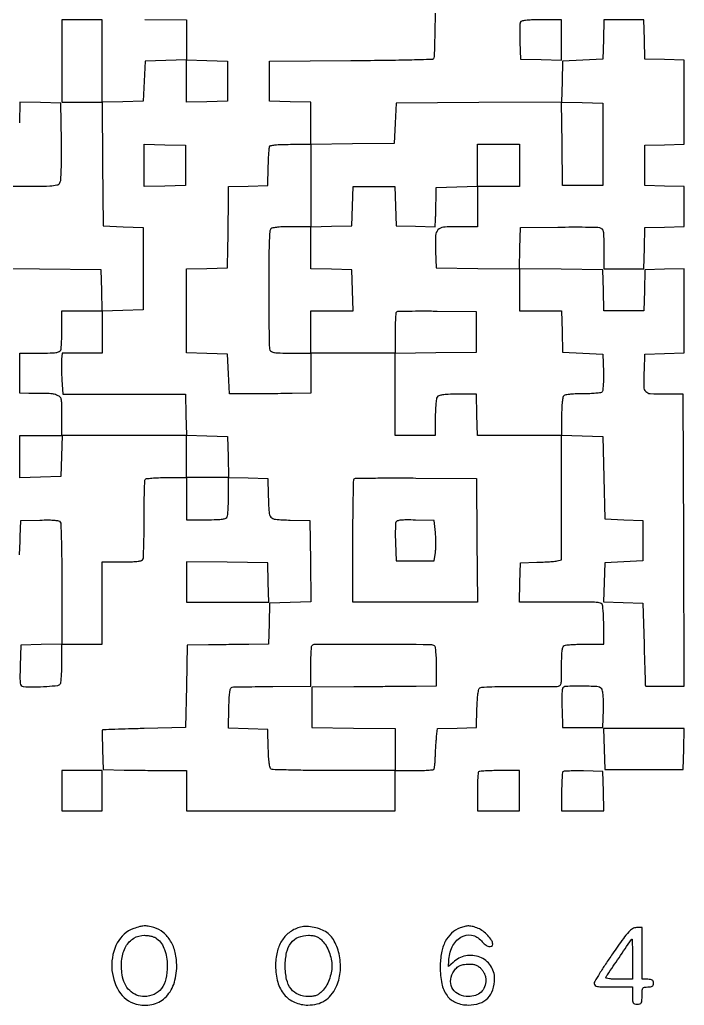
# Model space of a CAD drawing. Extents: x 179 to 1071, y 112 to 1107.
# Drawn here: x 724 to 1071, y 112 to 627 of the extents above; entities that cross this region are included whole.
import ezdxf

# ---------------------------------------------------------------- set-up
doc = ezdxf.new("R2010")
doc.units = 0

msp = doc.modelspace()

# ---------------------------------------------------------------- linework, layer by layer
for points in [[(723.832102, 347.685433, 0.007628), (724.24922, 357), (724.5, 365.5), (734.417355, 365.788231, -0.006806), (739.198064, 365.862063, -0.023718), (742.281418, 365.721374, -0.033871), (744.287023, 365.396187, -0.199016), (745.136178, 364.788231, -0.132453), (745.461526, 363.710454, -0.001066), (745.710618, 354.708661, -0.003757), (745.897408, 344.342201, -0.002396), (745.966251, 332.283806), (745.994856, 301.067611), (735.247428, 300.783806), (724.5, 300.5), (724.216168, 289.75, 0.003787), (724.096428, 283.38925, 0.03711), (724.265201, 280.711219, 0.117919), (724.770434, 279.415829, 0.228032), (725.716168, 278.879639, 0.018888), (731.670336, 278.70335, 0.015344), (738.050698, 278.95141, 0.00813), (743.904989, 279.454965, 0.229704), (745.166069, 280.234465, 0.115966), (745.484271, 281.149452, 0.007401), (745.737902, 283.992312, 0.010529), (745.920319, 287.423008, 0.007624), (745.984687, 291.25), (746, 301), (756.5, 301), (767, 301), (767, 322.5), (767, 344), (777.393011, 344, 0.005548), (782.847127, 344.060521, 0.028856), (785.845765, 344.300585, 0.056089), (787.591489, 344.745678, 0.213844), (788.369202, 345.519741, 0.083016), (788.603245, 346.66985, 0.001854), (788.781072, 352.332118, 0.00414), (788.910111, 358.979916, 0.002782), (788.952381, 366.576708, -0.002787), (788.994503, 374.133165, -0.004325), (789.123586, 380.65189, -0.00141), (789.299584, 386.278283, -0.130606), (789.535207, 387.056967, -0.229468), (790.126712, 387.432853, -0.007408), (793.013867, 387.722984, -0.012896), (796.515436, 387.931742, -0.00844), (800.559017, 388), (811, 388), (811, 377), (811, 366), (821.393011, 366, 0.005351), (826.960143, 366.059586, 0.030363), (829.913621, 366.30265, 0.063068), (831.601595, 366.76761, 0.205218), (832.393011, 367.581787, 0.072102), (832.632129, 368.638915, 0.005887), (832.821697, 371.475801, 0.007809), (832.955696, 374.880803, 0.005929), (833, 378.616771), (833, 388.069966), (843.25, 387.784983), (853.5, 387.5), (853.75078, 379, 0.008001), (854.167162, 369.85434, 0.165236), (855.196667, 367.34273, 0.196929), (857.49116, 366.190479, 0.012174), (865.2603, 365.784869), (875.5, 365.5), (875.769789, 344.284032), (876.039577, 323.068065), (865.269789, 322.784032), (854.5, 322.5), (854.216168, 311.75), (853.932337, 301), (843.716168, 300.878498, -0.000018), (839.011865, 300.822715, -0.00001), (833.269749, 300.754941, -0.00001), (827.453221, 300.686515, -0.000016), (822.5, 300.628498), (811.5, 300.5), (811, 279), (810.5, 257.5), (789, 256.949707, 0.000837), (780.736355, 256.724349, 0.001369), (773.731911, 256.502398, 0.000137), (767.470063, 256.285105, 0.145075), (767.215017, 256.199707, 0.243658), (767.102679, 255.984742, 0.000888), (767.097461, 253.047726, 0.004298), (767.126288, 249.694038, 0.002651), (767.215017, 245.75), (767.5, 235.5), (778.5, 235.295446, 0.001111), (783.490286, 235.213743, 0.000664), (789.426562, 235.13763, 0.000664), (795.339105, 235.077525, 0.001152), (800.25, 235.045446), (811, 235), (811, 224.5), (811, 214), (865.5, 214), (920, 214), (920, 224.5), (920, 235), (929.940983, 235, 0.00746), (933.786464, 235.057378, 0.011518), (937.105837, 235.233054, 0.00599), (939.864695, 235.476159, 0.233445), (940.372299, 235.793375, 0.10677), (940.574085, 236.362294, 0.00702), (940.773561, 238.103455, 0.009921), (940.942349, 240.203897, 0.007236), (941.049745, 242.543375, -0.005029), (941.157143, 245.132315, -0.003738), (941.325846, 247.988754, -0.003778), (941.525526, 250.681363, -0.008533), (941.726907, 252.716215), (942.216955, 256.932429), (952.358477, 257.216215), (962.5, 257.5), (962.788805, 267.464966, -0.008416), (962.987076, 271.790426, -0.018954), (963.316526, 275.05615, -0.018924), (963.738947, 277.427478, -0.195608), (964.288805, 278.230394, -0.134951), (965.267295, 278.550002, -0.002653), (970.578586, 278.773852, -0.006148), (976.822542, 278.926984, -0.004062), (984, 278.95641, 0.000341), (991.250894, 278.932183, 0.000479), (997.726562, 278.921168, 0.000282), (1003.186899, 278.920185, 0.00646), (1004.75, 278.940981, 0.150543), (1006.016919, 279.36796, 0.185809), (1006.694457, 280.403322, 0.049738), (1006.955759, 282.713302, 0.003312), (1007, 289.393011, -0.005351), (1007.059586, 294.960143, -0.030363), (1007.30265, 297.913621, -0.063068), (1007.76761, 299.601595, -0.205218), (1008.581787, 300.393011, -0.07203), (1009.638111, 300.632106, -0.005915), (1012.465525, 300.821697, -0.007831), (1015.859224, 300.955695, -0.005951), (1019.581787, 301), (1029, 301), (1028.984687, 310.75, 0.007993), (1028.917412, 314.581548, 0.010939), (1028.726302, 318.026457, 0.007917), (1028.45999, 320.877782, 0.114509), (1028.126581, 321.829429, 0.196609), (1027.220955, 322.472579, 0.032607), (1025.067193, 322.829141, 0.022473), (1021.717902, 323.009962, 0.006044), (1016.391893, 322.99349, -0.001772), (1011.475564, 322.936275, -0.001086), (1005.67828, 322.901944, -0.001088), (999.938622, 322.892906, -0.001939), (995.215017, 322.914061), (984.930034, 323), (985.215017, 333.25), (985.5, 343.5), (994, 343.75078, 0.004838), (997.419303, 343.884786, 0.005643), (1000.664062, 344.080136, 0.005034), (1003.402336, 344.303764, 0.033722), (1004.75, 344.519832), (1007, 345.038104), (1007, 377.552884), (1007, 410.067663), (1017.75, 409.783832), (1028.5, 409.5), (1029, 388), (1029.5, 366.5), (1039.5, 366), (1049.5, 365.5), (1049.5, 355), (1049.5, 344.5), (1039.5, 344), (1029.5, 343.5), (1029.215407, 333.285365), (1028.930815, 323.07073), (1039.215407, 322.785365), (1049.5, 322.5), (1050.050293, 301, 0.000841), (1050.275652, 292.738752, 0.001379), (1050.497602, 285.742188, 0.000127), (1050.715128, 279.48009, 0.161135), (1050.800293, 279.25, 0.220822), (1051.004844, 279.148119, 0.000736), (1053.880671, 279.073438, 0.003784), (1057.155695, 279.01801, 0.002339), (1061.006247, 279), (1071.012494, 279), (1070.756247, 355.25), (1070.5, 431.5), (1060.704844, 431.5, -0.013476), (1053.2306, 431.701484, -0.207462), (1050.977276, 432.826381, -0.175915), (1050.063646, 435.326274, -0.009205), (1050.204946, 444), (1050.5, 452.5), (1060.75, 452.784983), (1071, 453.069966), (1071, 475.069966), (1071, 497.069966), (1060.75, 496.784983), (1050.5, 496.5), (1050.216168, 485.75), (1049.932337, 475), (1039.5, 475), (1029.067663, 475), (1028.783832, 485.75), (1028.5, 496.5), (1006.716367, 496.769596), (984.932734, 497.039192), (985.216367, 507.769596), (985.5, 518.5), (1005, 518.783711, -0.002788), (1012.634166, 518.85221, -0.003942), (1019.432813, 518.821708, -0.002293), (1025.159317, 518.724598, -0.054895), (1026.75, 518.514659, -0.136351), (1028.014305, 517.804249, -0.147729), (1028.683146, 516.56377, -0.046635), (1028.95123, 514.090254, -0.003689), (1029, 507.480948), (1029, 497), (1039.466168, 497), (1049.932337, 497), (1050.216168, 507.75), (1050.5, 518.5), (1060.75, 518.784983), (1071, 519.069966), (1071, 529.5), (1071, 539.930034), (1060.75, 540.215017), (1050.5, 540.5), (1050.5, 551), (1050.5, 561.5), (1060.75, 561.784983), (1071, 562.069966), (1071, 584), (1071, 605.930034), (1060.75, 606.215017), (1050.5, 606.5), (1050.215017, 616.75), (1049.930034, 627), (1039.5, 627), (1029.069966, 627), (1028.784983, 616.75), (1028.5, 606.5), (1018, 606), (1007.5, 605.5), (1007.216276, 594.760597), (1006.932552, 584.021195), (963.716276, 583.760597), (920.5, 583.5), (920, 573), (919.5, 562.5), (897.75, 562.230498), (876, 561.960995), (876, 572.946666), (876, 583.932337), (865.25, 584.216168), (854.5, 584.5), (854.5, 595), (854.5, 605.5), (896.961018, 605.761018, 0.001619), (913.292725, 605.914308, 0.002631), (927.164063, 606.162438, 0.000395), (939.448485, 606.456549, 0.19377), (940.153783, 606.761018, 0.190625), (940.608265, 607.824833, 0.000725), (940.954595, 621.367399, 0.004177), (941.160641, 634.437512, 0.007332)], [(712.207329, 540.236011, 0.000973), (732.566979, 540.106114, 0.014249), (739.740701, 540.278754, 0.040828), (743.410903, 540.77415, 0.219324), (744.978556, 541.959932, 0.107365), (745.443119, 543.590928, 0.006792), (745.693549, 548.596386, 0.008557), (745.820525, 555.177632, 0.003973), (745.771227, 563.723921), (745.5, 583.5), (734.784171, 583.783485), (724.068343, 584.06697), (723.784171, 573.283485)]]:
    msp.add_lwpolyline(points, format="xyb")
msp.add_lwpolyline([(789.25, 627.230498), (811, 626.960995), (811, 616.514329), (811, 606.067663), (800.25, 605.783832), (789.5, 605.5), (789, 595), (788.5, 584.5), (777.75, 584.216168), (767, 583.932337), (767, 605.466168), (767, 627), (756.5, 627), (746, 627), (746, 605.5), (746, 584), (756.486147, 584), (766.972294, 584), (767.236147, 551.75), (767.5, 519.5), (778, 519), (788.5, 518.5), (788.5, 497), (788.5, 475.5), (777.784171, 475.216515), (767.068343, 474.93303), (766.784171, 485.716515), (766.5, 496.5), (734.25, 496.763853), (702, 497.027706)])
for points in [[(985.42719, 625.670857, 0.080952), (985.238236, 624.761419, 0.005495), (985.152581, 622.111648, 0.007759), (985.13413, 618.934715, 0.005737), (985.208575, 615.420857), (985.5, 606.5), (996.25, 606.216168), (1007, 605.932337), (1007, 616.466168), (1007, 627), (996.468615, 627, 0.006172), (991.333082, 626.936605, 0.023783), (988.151337, 626.70634, 0.035152), (986.150677, 626.321414, 0.240491)], [(876, 540.466168), (876, 518.932337), (886.75, 519.216168), (897.5, 519.5), (897.784983, 529.75), (898.069966, 540), (909, 540), (919.930034, 540), (920.215017, 529.75), (920.5, 519.5), (930.75, 519.215017), (941, 518.930034), (941.153471, 522.715017, 0.00297), (941.219108, 524.612145, 0.001085), (941.290215, 527.297536, 0.001076), (941.35527, 530.233986, 0.001287), (941.403471, 533), (941.5, 539.5), (952.25, 539.783832), (963, 540.067663), (963, 551.033832), (963, 562), (974, 562), (985, 562), (985, 551), (985, 540), (974, 540), (963, 540), (963, 529.5), (963, 519), (953.035184, 519, 0.018261), (945.254957, 518.715759, 0.189805), (942.423692, 517.354446, 0.180768), (941.207496, 514.394003, 0.016288), (941.211167, 506.243181), (941.5, 497.5), (963.25, 497.230498), (985, 496.960995), (985, 485.980498), (985, 475), (995.966168, 475), (1006.932337, 475), (1007.216168, 464.25), (1007.5, 453.5), (1018, 453), (1028.5, 452.5), (1028.789648, 443.089648, -0.009784), (1028.831263, 439.375078, -0.014577), (1028.709372, 436.127547, -0.010632), (1028.476881, 433.4903, -0.170681), (1028.095687, 432.695687, -0.162724), (1027.320289, 432.308832, -0.010811), (1024.81424, 432.01038, -0.01471), (1021.751074, 431.803318, -0.010425), (1018.30604, 431.743962, 0.010682), (1014.841989, 431.682496, 0.014474), (1011.719587, 431.469684, 0.011385), (1009.158138, 431.161433, 0.135124), (1008.25, 430.765478, 0.171665), (1007.677815, 429.834315, 0.024175), (1007.30721, 427.575842, 0.02061), (1007.071365, 424.354852, 0.007969), (1007, 419.877555), (1007, 410), (985.033832, 410), (963.067663, 410), (962.783832, 420.75), (962.5, 431.5), (952.712919, 431.5, 0.00665), (947.739107, 431.433843, 0.028066), (944.767521, 431.187479, 0.048144), (942.919948, 430.74503, 0.170654), (941.978232, 430, 0.109035), (941.605034, 428.965489, 0.009918), (941.304487, 426.223437, 0.012476), (941.090353, 422.902151, 0.009445), (941.015313, 419.25), (941, 410), (930.5, 410), (920, 410), (920, 431.5), (920, 453), (898, 453), (876, 453), (876, 442.5), (876, 432), (866.25, 431.875252, -0.001173), (861.692978, 431.827637, -0.000603), (855.985938, 431.788281, -0.0006), (850.113084, 431.761912, -0.000906), (845, 431.754356), (833.5, 431.758208), (833, 442.129104), (832.5, 452.5), (821.75, 452.783832), (811, 453.067663), (811, 475), (811, 496.932337), (821.75, 497.216168), (832.5, 497.5), (832.703106, 508, 0.001197), (832.784366, 512.794699, 0.000692), (832.860325, 518.563161, 0.000691), (832.920537, 524.352057, 0.00116), (832.953106, 529.215017), (833, 539.930034), (843.25, 540.215017), (853.5, 540.5), (853.766667, 550, -0.004064), (853.901725, 553.730129, -0.005607), (854.08776, 557.076563, -0.003647), (854.295521, 559.877413, -0.066498), (854.485282, 560.75, -0.255071), (855.161155, 561.348033, -0.027897), (857.2789, 561.709598, -0.021824), (860.515893, 561.935517, -0.00651), (865.468615, 562), (876, 562)], [(855.2, 517.8, 0.183283), (854.583036, 516.428974, 0.005534), (854.269856, 510.074395, 0.007532), (854.058563, 500.933985, 0.002012), (854, 486.381787, 0.001876), (854.043884, 474.685605, 0.002895), (854.178303, 464.575525, 0.000928), (854.361525, 455.827192, 0.086115), (854.606989, 454.581787, 0.205218), (855.398405, 453.76761, 0.063068), (857.086379, 453.30265, 0.030363), (860.039857, 453.059586, 0.005351), (865.606989, 453), (876, 453), (876, 464), (876, 475), (887.033832, 475), (898.067663, 475), (897.783832, 485.75), (897.5, 496.5), (886.75, 496.783832), (876, 497.067663), (876, 508.033832), (876, 519), (866.2, 519, 0.008695), (861.928253, 518.925705, 0.018472), (858.630442, 518.688776, 0.019349), (856.200304, 518.328068, 0.150969)], [(767, 464), (767, 453), (756.609406, 453), (746.218812, 453), (745.855386, 449.75, 0.024523), (745.747061, 448.014144, 0.006591), (745.746772, 445.251562, 0.00666), (745.829729, 442.109768, 0.006846), (745.99598, 439), (746.5, 431.5), (778.5, 431.5), (810.5, 431.5), (810.783492, 420.783492), (811.066984, 410.066984), (821.783492, 409.783492), (832.5, 409.5), (832.783832, 398.75), (833.067663, 388), (822.033832, 388), (811, 388), (811, 398.999783), (811, 409.999567), (778.533539, 409.970903), (746.067078, 409.94224), (745.783539, 399.22112), (745.5, 388.5), (734.75, 388.216168), (724, 387.932337), (724, 398.966168), (724, 410), (735, 410), (746, 410), (746, 420.024751, 0.00376), (745.950246, 426.641344, 0.056819), (745.655977, 428.917788, 0.161357), (744.877685, 430.153615, 0.081554), (743.268344, 431.088075, 0.037884), (741.969799, 431.47217, 0.019745), (740.305599, 431.761907, 0.019521), (738.564973, 431.925749, 0.028127), (737.018344, 431.923547, -0.008568), (735.334545, 431.855269, -0.003934), (733.138201, 431.821166, -0.003894), (730.825738, 431.821467, -0.005375), (728.75, 431.860223), (724, 432), (724, 442.5), (724, 453), (734.393011, 453, 0.005351), (739.960143, 453.059586, 0.030363), (742.913621, 453.30265, 0.063068), (744.601595, 453.76761, 0.205218), (745.393011, 454.581787, 0.07203), (745.632106, 455.638111, 0.005915), (745.821697, 458.465525, 0.007831), (745.955695, 461.859224, 0.005951), (746, 465.581787), (746, 475), (756.5, 475), (767, 475)], [(920.686388, 474.353055, 0.17794), (920.411805, 473.75937, 0.004729), (920.201626, 470.827034, 0.009337), (920.049714, 467.330724, 0.006187), (920, 463.313446), (920, 452.960225), (941.25, 453.230112), (962.5, 453.5), (962.5, 464), (962.5, 474.5), (941.936388, 474.769721, 0.003162), (934.00418, 474.823589, 0.005018), (927.21171, 474.758585, 0.001402), (921.323998, 474.626628, 0.192368)], [(962.763853, 355.25), (963.027706, 323), (952.763853, 322.926805, -0.00126), (944.527276, 322.888824, -0.000694), (934.455126, 322.881746, -0.00058), (922.339842, 322.904102, -0.000334), (907.75, 322.957682), (898, 323), (898, 354.833333, -0.002001), (898.049029, 367.086392, -0.003231), (898.199888, 377.515513, -0.000593), (898.402981, 386.698691, -0.192864), (898.680468, 387.347135, -0.194926), (899.328722, 387.621499, -0.000608), (908.434599, 387.750224, -0.003285), (918.778546, 387.815907, -0.002034), (930.930468, 387.763802), (962.5, 387.5)], [(920.44275, 364.711405, 0.081149), (920.248444, 363.774362, 0.00524), (920.158923, 360.981301, 0.007536), (920.137209, 357.634347, 0.00554), (920.210159, 353.924983), (920.5, 344.5), (930.5, 344.5), (940.5, 344.5), (941.08534, 348.886315, 0.022863), (941.269448, 350.99849, 0.010307), (941.326793, 353.780045, 0.01018), (941.266834, 356.724741, 0.013684), (941.08534, 359.386315), (940.5, 365.5), (930.732592, 365.786422, 0.006215), (925.820487, 365.869374, 0.027145), (922.9185, 365.724677, 0.046335), (921.158442, 365.373938, 0.232847)], [(940.5, 300.234687, -0.205709), (940.899526, 299.555004, -0.008718), (941.207694, 296.718379, -0.013689), (941.427943, 293.249169, -0.009006), (941.5, 289.249187), (941.5, 278.998375), (931, 278.93878, 0.000384), (925.512826, 278.903423, 0.000114), (917.121875, 278.840998, 0.000114), (907.692912, 278.766548, 0.000123), (898.5, 278.689593), (876.5, 278.5), (876.5, 268), (876.5, 257.5), (898.25, 257.230498), (920, 256.960995), (920, 245.980498), (920, 235), (888.25, 235.015313, -0.002265), (875.992264, 235.076749, -0.003568), (865.470774, 235.252233, -0.000948), (856.310601, 235.487779, -0.135448), (855.288805, 235.800347, -0.199883), (854.737468, 236.589, -0.01918), (854.315749, 238.944063, -0.019108), (853.987032, 242.199826, -0.00836), (853.788805, 246.535034), (853.5, 256.5), (843.216527, 256.785353), (832.933054, 257.070705), (833.216527, 267.785353, -0.005159), (833.423758, 273.419085, -0.028969), (833.73962, 276.416048, -0.060504), (834.222008, 278.069978, -0.275849), (835, 278.63465, -0.019076), (836.11052, 278.691758, -0.000367), (841.860938, 278.763631, -0.000887), (848.572988, 278.83069, -0.000594), (856.25, 278.88465), (876, 279), (876, 289.333333, -0.006022), (876.048276, 293.341612, -0.009111), (876.195833, 296.827083, -0.004516), (876.399803, 299.754503, -0.178563), (876.666667, 300.333333, -0.198958), (878.26812, 300.996512, -0.000342), (908.457896, 300.970528, -0.000409), (938.482982, 300.899539, -0.15893)], [(1007.428774, 277.674983, 0.081654), (1007.239658, 276.758353, 0.005045), (1007.154817, 273.970602, 0.007376), (1007.136178, 270.631743, 0.005394), (1007.210159, 266.924983), (1007.5, 257.5), (1018, 257.5), (1028.5, 257.5), (1028.788859, 266.850715, 0.009044), (1028.84141, 270.957683, 0.018924), (1028.703614, 274.150171, 0.020746), (1028.412685, 276.513859, 0.132968), (1027.916414, 277.600715, 0.207901), (1025.464692, 278.840281, 0.013631), (1017.346439, 279.091101, 0.011899), (1009.165801, 278.926055, 0.298527)], [(963.666667, 234.333333, 0.177413), (963.400114, 233.758552, 0.004912), (963.195833, 230.973958, 0.009526), (963.048294, 227.649913, 0.006327), (963, 223.833333), (963, 214), (974, 214), (985, 214), (985, 224.5), (985, 235), (974.666667, 235, 0.006022), (970.658388, 234.951724, 0.009111), (967.172917, 234.804167, 0.004516), (964.245497, 234.600197, 0.178563)], [(1007.699448, 234.366114, 0.176241), (1007.420111, 233.767337, 0.005323), (1007.205463, 230.983588, 0.009942), (1007.050687, 227.652202, 0.006636), (1007, 223.833333), (1007, 214), (1018.034983, 214), (1029.069966, 214), (1028.784983, 224.25), (1028.5, 234.5), (1018.449448, 234.782781, 0.006672), (1014.547259, 234.840477, 0.010046), (1011.145783, 234.777033, 0.005301), (1008.300668, 234.636532, 0.183378)], [(783.5, 152.503716, 0.190637), (774.948869, 145.07431, 0.12855), (772.055648, 132.317519, 0.12912), (775.778644, 119.818339, 0.192696), (784.78926, 113.056746, 0.116714), (792.969309, 112.805894, 0.137845), (799.830208, 116.340187, 0.122881), (804.377412, 123.332215, 0.082331), (805.978038, 132.782119, 0.057337), (805.180141, 139.937374, 0.076938), (802.768307, 145.990315, 0.087556), (798.952516, 150.453, 0.104818), (794.056846, 153.000752, 0.020052), (791.019922, 153.714614, 0.059525), (788.889581, 153.867969, 0.056344), (786.719483, 153.518614, 0.016597)], [(869.913572, 153.088032, 0.086426), (864.650359, 150.333908, 0.091742), (860.75481, 146.009792, 0.082486), (858.384573, 140.172893, 0.05534), (857.588235, 133, 0.067746), (858.73895, 124.546135, 0.105621), (862.127202, 118.054274, 0.118766), (867.529389, 114.007879, 0.101965), (874.5, 112.571429, 0.061132), (879.237346, 113.152805, 0.079502), (883.25313, 114.864367, 0.079317), (886.541087, 117.747363, 0.06052), (889.134931, 121.778729, 0.088087), (891.339962, 129.590272, 0.071628), (890.960228, 138.292009, 0.076092), (888.244705, 146.005118, 0.132471), (883.632872, 150.917881, 0.057429), (880.481391, 152.39708, 0.041831), (876.718785, 153.319831, 0.042669), (872.979127, 153.588038, 0.074132)], [(954.020563, 152.883964, 0.091771), (949.503098, 150.034953, 0.087892), (946.223732, 145.71909, 0.073835), (944.240392, 139.872214, 0.043303), (943.552209, 132.5, 0.051389), (944.399434, 123.716763, 0.109868), (947.149249, 117.521071, 0.135598), (951.808485, 113.869974, 0.099649), (958.275495, 112.582718, 0.077804), (964.105444, 113.508341, 0.119327), (968.444124, 116.170085, 0.119112), (971.089915, 120.525662, 0.077347), (972, 126.373615, 0.153332), (969.875308, 133.139134, 0.148378), (964.240158, 137.581665, 0.143133), (956.919084, 138.232486, 0.140544), (950.339872, 134.849568), (948, 132.651372), (948.076078, 135.575686, -0.104427), (949.832098, 142.938995, -0.144904), (954.329756, 147.964623, -0.185682), (959.984204, 149.027438, -0.174561), (965.072826, 146.0662, 0.051239), (967.058587, 144.139591, 0.097409), (969.032249, 143.127867, 0.205127), (970.388588, 143.298519, 0.266288), (971, 144.365141, 0.144688), (970.421442, 146.322619, 0.042933), (968.486054, 148.813379, 0.042748), (965.948681, 151.125415, 0.064525), (963.364218, 152.62118, 0.030341), (960.730987, 153.538205, 0.061662), (958.567434, 153.868038, 0.064911), (956.461496, 153.653497, 0.037134)], [(1033.580581, 139.279043, 0.005669), (1029.909628, 133.892545, 0.008312), (1026.814296, 129.066023, 0.004565), (1024.320597, 124.947978, 0.134646), (1024, 123.779043, 0.22877), (1024.455573, 122.835451, 0.12442), (1025.65525, 122.294476, 0.039713), (1028.172048, 122.050396, 0.004324), (1034, 122), (1044, 122), (1044, 117.5, 0.012699), (1044.068074, 114.820113, 0.114574), (1044.388889, 113.7, 0.210352), (1045.093239, 113.165617, 0.058662), (1046.5, 113, 0.058662), (1047.906761, 113.165617, 0.210352), (1048.611111, 113.7, 0.114574), (1048.931926, 114.820113, 0.012699), (1049, 117.5, -0.012152), (1049.068508, 120.318399, -0.135673), (1049.416667, 121.375, -0.212646), (1050.198831, 121.869465, -0.036189), (1052, 122, 0.030703), (1053.500917, 122.092253, 0.116834), (1054.375, 122.416667, 0.166173), (1054.840542, 123.024683, 0.081208), (1055, 124, 0.081208), (1054.840542, 124.975317, 0.166173), (1054.375, 125.583333, 0.116834), (1053.500917, 125.907747, 0.030703), (1052, 126), (1049, 126), (1049, 139.5), (1049, 153), (1046.080581, 153, 0.139367), (1044.096152, 152.435916, 0.069619), (1042.071084, 150.754608, 0.02878), (1039.242918, 147.266719, 0.003558)], [(795.642039, 147.227764, -0.072277), (797.970527, 144.716966, -0.060895), (799.652071, 141.501168, -0.053575), (800.664366, 137.587543, -0.036532), (801, 133, -0.055237), (800.243402, 126.172301, -0.104734), (797.94997, 121.164089, -0.127279), (794.189298, 118.126329, -0.105679), (789.15, 117.022236, -0.097482), (785.009803, 117.815209, -0.096551), (781.463043, 120.119183, -0.090281), (778.867681, 123.738336, -0.073431), (777.47618, 128.310276, -0.063702), (777.29861, 136.522866, -0.102495), (779.425875, 143.166306, -0.128697), (783.564786, 147.43338, -0.138314), (789.15, 148.977764, -0.031077), (791.059862, 148.849142, -0.033494), (792.890809, 148.484962, -0.036271), (794.478586, 147.930777, -0.067711)], [(881.982649, 146.171197, -0.064408), (883.943053, 143.628272, -0.041248), (885.552724, 140.258838, -0.040305), (886.628378, 136.555223, -0.050566), (886.988846, 133, -0.050566), (886.628378, 129.444777, -0.040305), (885.552724, 125.741162, -0.041248), (883.943053, 122.371728, -0.064408), (881.982649, 119.828803, -0.035588), (880.357142, 118.419573, -0.067087), (878.843838, 117.57482, -0.064058), (877.113726, 117.13818, -0.029827), (874.799429, 117, -0.098271), (869.51678, 118.04839, -0.132988), (865.678186, 121.004557, -0.109725), (863.382433, 125.990016, -0.053292), (862.633152, 133, -0.053292), (863.382433, 140.009984, -0.109725), (865.678186, 144.995443, -0.132988), (869.51678, 147.95161, -0.098271), (874.799429, 149, -0.029827), (877.113726, 148.86182, -0.064058), (878.843838, 148.42518, -0.067087), (880.357142, 147.580427, -0.035588)], [(1044, 136.5), (1044, 126), (1036.916667, 126, -0.011709), (1034.223496, 126.063077, -0.020766), (1032.011979, 126.258995, -0.017543), (1030.35857, 126.534256, -0.462317), (1030.166667, 126.881686, -0.057768), (1030.887468, 128.27689, -0.000612), (1036.977046, 137.303479, -0.000196), (1043.343823, 146.70811, -0.210292), (1043.75, 146.963186, -0.449825), (1043.852153, 146.877281, -0.000569), (1043.926563, 143.904811, -0.003741), (1043.982042, 140.523707, -0.002231)], [(965.025686, 131.472659, -0.045753), (966.048124, 130.162704, -0.048269), (966.794325, 128.711146, -0.048367), (967.247242, 127.1462, -0.046298), (967.4, 125.5, -0.092248), (966.754794, 122.032621, -0.113638), (964.917554, 119.313742, -0.108874), (962.005466, 117.594393, -0.079278), (958.280231, 117, -0.106105), (953.551478, 118.014913, -0.142257), (950.230601, 120.843163, -0.149248), (949.03672, 124.896949, -0.12045), (950.163343, 129.315741, -0.055517), (951.653037, 131.491776, -0.088828), (953.395942, 132.908054, -0.082483), (955.618275, 133.695647, -0.042073), (958.575686, 133.968197, -0.031825), (960.66889, 133.851223, -0.06251), (962.284674, 133.448425, -0.067802), (963.665039, 132.686127, -0.04419)]]:
    msp.add_lwpolyline(points, format="xyb", close=True)
for points in [[(832.5, 595), (832.5, 584.5), (821.75, 584.216168), (811, 583.932337), (811, 595), (811, 606.067663), (821.75, 605.783832), (832.5, 605.5)], [(1028.5, 562), (1028.5, 540.5), (1018, 540.5), (1007.5, 540.5), (1007.230403, 562.284031), (1006.960806, 584.068061), (1017.730403, 583.784031), (1028.5, 583.5)], [(810.5, 551), (810.5, 540.5), (799.75, 540.216168), (789, 539.932337), (789, 551), (789, 562.067663), (799.75, 561.783832), (810.5, 561.5)], [(811, 333.519888), (811, 323), (832.534983, 323), (854.069966, 323), (853.784983, 333.25), (853.5, 343.5), (832.25, 343.769888), (811, 344.039775)], [(1029.216168, 246.25), (1029.5, 235.5), (1050, 235.5), (1070.5, 235.5), (1070.783832, 246.25), (1071.067663, 257), (1050, 257), (1028.932337, 257)], [(746, 224.5), (746, 214), (756.5, 214), (767, 214), (767, 224.5), (767, 235), (756.5, 235), (746, 235)]]:
    msp.add_lwpolyline(points, close=True)

doc.saveas('drawing.dxf')
